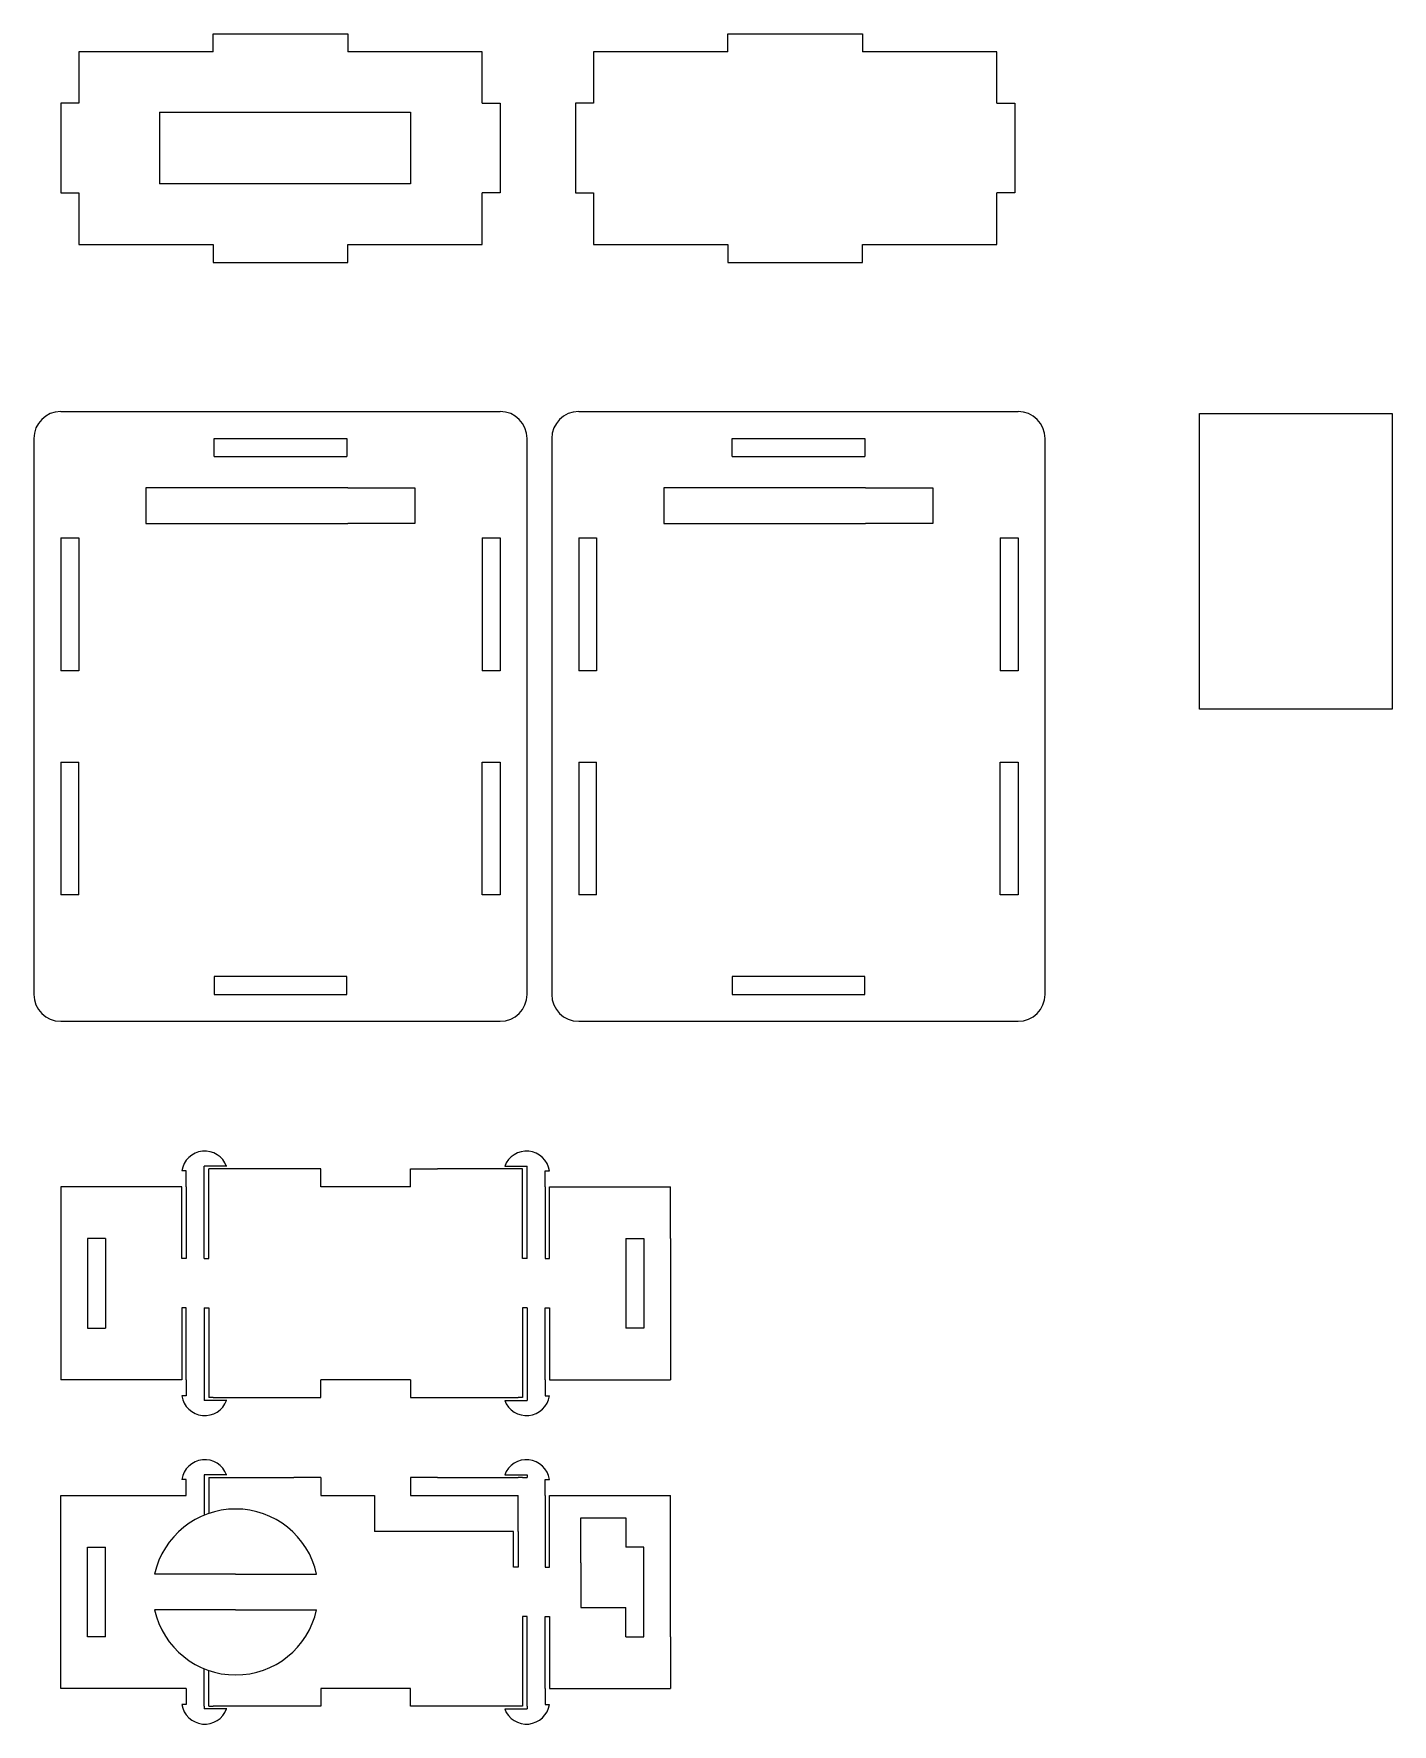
# Model space of a CAD drawing. Header units: millimetres. Extents: x 531 to 683, y 74 to 263.
import ezdxf

# ---------------------------------------------------------------- set-up
doc = ezdxf.new("R2010")
doc.units = ezdxf.units.MM

msp = doc.modelspace()

# ---------------------------------------------------------------- linework, layer by layer
at = {"color": 7, "lineweight": 0, "true_color": 0xffffff}
for p, q in [((551.25, 260.59), (551.25, 262.59)), ((551.25, 262.59), (566.25, 262.59)), ((566.25, 262.59), (566.25, 260.59)), ((608.64, 260.59), (608.64, 262.59)), ((608.64, 262.59), (623.64, 262.59)), ((623.64, 262.59), (623.64, 260.59)), ((551.25, 260.59), (536.25, 260.59)), ((536.25, 260.59), (536.25, 254.84)), ((581.25, 260.59), (566.25, 260.59)), ((581.25, 254.84), (581.25, 260.59)), ((608.64, 260.59), (593.64, 260.59)), ((593.64, 260.59), (593.64, 254.84)), ((638.64, 260.59), (623.64, 260.59)), ((638.64, 254.84), (638.64, 260.59)), ((536.25, 254.84), (534.25, 254.84)), ((534.25, 254.84), (534.25, 244.84)), ((581.25, 254.84), (583.25, 254.84)), ((583.25, 254.84), (583.25, 244.84)), ((593.64, 254.84), (591.64, 254.84)), ((591.64, 254.84), (591.64, 244.84)), ((638.64, 254.84), (640.64, 254.84)), ((640.64, 254.84), (640.64, 244.84)), ((545.25, 253.84), (573.25, 253.84)), ((545.25, 253.84), (545.25, 245.84)), ((573.25, 253.84), (573.25, 245.84)), ((573.25, 245.84), (545.25, 245.84)), ((534.25, 244.84), (536.25, 244.84)), ((536.25, 244.84), (536.25, 239.09)), ((581.25, 239.09), (581.25, 244.84)), ((583.25, 244.84), (581.25, 244.84)), ((591.64, 244.84), (593.64, 244.84)), ((593.64, 244.84), (593.64, 239.09)), ((638.64, 239.09), (638.64, 244.84)), ((640.64, 244.84), (638.64, 244.84)), ((536.25, 239.09), (551.25, 239.09)), ((551.25, 239.09), (551.25, 237.09)), ((566.25, 239.09), (581.25, 239.09)), ((566.25, 237.09), (566.25, 239.09)), ((593.64, 239.09), (608.64, 239.09)), ((608.64, 239.09), (608.64, 237.09)), ((623.64, 239.09), (638.64, 239.09)), ((623.64, 237.09), (623.64, 239.09)), ((551.25, 237.09), (566.25, 237.09)), ((608.64, 237.09), (623.64, 237.09)), ((534.25, 220.46), (583.25, 220.46)), ((592, 220.46), (641, 220.46)), ((661.21, 187.26), (661.21, 220.26)), ((661.21, 220.26), (682.71, 220.26)), ((682.71, 220.26), (682.71, 187.26)), ((531.25, 217.46), (531.25, 155.46)), ((551.35, 215.46), (551.35, 217.46)), ((551.35, 217.46), (566.15, 217.46)), ((566.15, 217.46), (566.15, 215.46)), ((586.25, 155.46), (586.25, 217.46)), ((589, 217.46), (589, 155.46)), ((609.1, 215.46), (609.1, 217.46)), ((609.1, 217.46), (623.9, 217.46)), ((623.9, 217.46), (623.9, 215.46)), ((644, 155.46), (644, 217.46)), ((551.35, 215.46), (566.15, 215.46)), ((609.1, 215.46), (623.9, 215.46)), ((551.25, 211.96), (543.75, 211.96)), ((543.75, 211.96), (543.75, 207.96)), ((566.25, 211.96), (551.25, 211.96)), ((566.25, 211.96), (573.75, 211.96)), ((573.75, 211.96), (573.75, 207.96)), ((609, 211.96), (601.5, 211.96)), ((601.5, 211.96), (601.5, 207.96)), ((624, 211.96), (609, 211.96)), ((624, 211.96), (631.5, 211.96)), ((631.5, 211.96), (631.5, 207.96)), ((543.75, 207.96), (551.25, 207.96)), ((551.25, 207.96), (566.25, 207.96)), ((573.75, 207.96), (566.25, 207.96)), ((601.5, 207.96), (609, 207.96)), ((609, 207.96), (624, 207.96)), ((631.5, 207.96), (624, 207.96)), ((534.25, 206.36), (536.25, 206.36)), ((534.25, 206.36), (534.25, 191.56)), ((536.25, 206.36), (536.25, 191.56)), ((581.25, 206.36), (583.25, 206.36)), ((581.25, 206.36), (581.25, 191.56)), ((583.25, 206.36), (583.25, 191.56)), ((592, 206.36), (594, 206.36)), ((592, 206.36), (592, 191.56)), ((594, 206.36), (594, 191.56)), ((639, 206.36), (641, 206.36)), ((639, 206.36), (639, 191.56)), ((641, 206.36), (641, 191.56)), ((536.25, 191.56), (534.25, 191.56)), ((583.25, 191.56), (581.25, 191.56)), ((594, 191.56), (592, 191.56)), ((641, 191.56), (639, 191.56)), ((682.71, 187.26), (661.21, 187.26)), ((534.25, 181.36), (536.25, 181.36)), ((534.25, 181.36), (534.25, 166.56)), ((536.25, 166.56), (536.25, 181.36)), ((581.25, 181.36), (583.25, 181.36)), ((581.25, 166.56), (581.25, 181.36)), ((583.25, 181.36), (583.25, 166.56)), ((592, 181.36), (594, 181.36)), ((592, 181.36), (592, 166.56)), ((594, 166.56), (594, 181.36)), ((639, 181.36), (641, 181.36)), ((639, 166.56), (639, 181.36)), ((641, 181.36), (641, 166.56)), ((536.25, 166.56), (534.25, 166.56)), ((583.25, 166.56), (581.25, 166.56)), ((594, 166.56), (592, 166.56)), ((641, 166.56), (639, 166.56)), ((551.35, 157.46), (551.35, 155.46)), ((566.15, 157.46), (551.35, 157.46)), ((566.15, 155.46), (566.15, 157.46)), ((609.1, 157.46), (609.1, 155.46)), ((623.9, 157.46), (609.1, 157.46)), ((623.9, 155.46), (623.9, 157.46)), ((551.35, 155.46), (566.15, 155.46)), ((609.1, 155.46), (623.9, 155.46)), ((534.25, 152.46), (583.25, 152.46)), ((592, 152.46), (641, 152.46)), ((548.25, 135.79), (547.75, 135.79)), ((548.25, 133.99), (548.25, 135.79)), ((552.75, 136.29), (550.25, 136.29)), ((550.25, 125.99), (550.25, 136.29)), ((550.75, 125.99), (550.75, 135.99)), ((551.25, 135.99), (550.75, 135.99)), ((560.25, 135.99), (551.25, 135.99)), ((563.25, 135.99), (560.25, 135.99)), ((563.25, 133.99), (563.25, 135.99)), ((573.25, 133.99), (573.25, 135.99)), ((573.25, 135.99), (576.25, 135.99)), ((585.25, 135.99), (576.25, 135.99)), ((583.75, 136.29), (586.25, 136.29)), ((585.75, 135.99), (585.25, 135.99)), ((585.75, 125.99), (585.75, 135.99)), ((586.25, 125.99), (586.25, 136.29)), ((588.25, 135.79), (588.75, 135.79)), ((588.25, 133.99), (588.25, 135.79)), ((534.25, 133.99), (534.25, 112.49)), ((573.25, 133.99), (563.25, 133.99)), ((602.25, 128.24), (602.25, 133.99)), ((539.25, 128.24), (537.25, 128.24)), ((537.25, 128.24), (537.25, 118.24)), ((539.25, 128.24), (539.25, 118.24)), ((597.25, 128.24), (597.25, 118.24)), ((597.25, 128.24), (599.25, 128.24)), ((599.25, 128.24), (599.25, 118.24)), ((602.25, 128.24), (602.25, 112.49)), ((550.25, 125.99), (550.75, 125.99)), ((586.25, 125.99), (585.75, 125.99)), ((550.25, 120.49), (550.75, 120.49)), ((550.25, 120.49), (550.25, 110.19)), ((550.75, 120.49), (550.75, 110.49)), ((586.25, 120.49), (585.75, 120.49)), ((585.75, 120.49), (585.75, 110.49)), ((586.25, 120.49), (586.25, 110.19)), ((537.25, 118.24), (539.25, 118.24)), ((599.25, 118.24), (597.25, 118.24)), ((548.25, 112.49), (548.25, 110.69)), ((573.25, 112.49), (563.25, 112.49)), ((563.25, 110.49), (563.25, 112.49)), ((573.25, 112.49), (573.25, 110.49)), ((588.25, 112.49), (588.25, 110.69)), ((548.25, 110.69), (547.75, 110.69)), ((552.75, 110.19), (550.25, 110.19)), ((551.25, 110.49), (550.75, 110.49)), ((551.25, 110.49), (560.25, 110.49)), ((560.25, 110.49), (563.25, 110.49)), ((573.25, 110.49), (576.25, 110.49)), ((576.25, 110.49), (585.25, 110.49)), ((583.75, 110.19), (586.25, 110.19)), ((585.75, 110.49), (585.25, 110.49)), ((588.25, 110.69), (588.75, 110.69)), ((552.75, 101.87), (550.25, 101.87)), ((550.25, 101.87), (550.25, 101.57)), ((583.75, 101.87), (586.25, 101.87)), ((586.25, 101.87), (586.25, 101.57)), ((548.25, 101.37), (547.75, 101.37)), ((548.25, 99.57), (548.25, 101.37)), ((550.25, 101.57), (550.25, 97.39)), ((550.75, 101.57), (551.25, 101.57)), ((550.75, 101.57), (550.75, 97.57)), ((551.25, 101.57), (560.25, 101.57)), ((563.25, 101.57), (560.25, 101.57)), ((563.25, 101.57), (563.25, 99.57)), ((573.25, 101.57), (573.25, 99.57)), ((576.25, 101.57), (573.25, 101.57)), ((576.25, 101.57), (585.25, 101.57)), ((585.75, 101.57), (585.25, 101.57)), ((588.25, 101.37), (588.75, 101.37)), ((588.25, 99.57), (588.25, 101.37)), ((534.25, 83.82), (534.25, 99.57)), ((534.25, 99.57), (548.25, 99.57)), ((563.25, 99.57), (569.25, 99.57)), ((569.25, 99.57), (569.25, 95.57)), ((573.25, 99.57), (585.25, 99.57)), ((585.25, 95.57), (585.25, 99.57)), ((602.25, 83.82), (602.25, 99.57)), ((592.25, 92.07), (592.25, 97.07)), ((592.25, 97.07), (597.25, 97.07)), ((597.25, 97.07), (597.25, 93.82)), ((537.25, 83.82), (537.25, 93.82)), ((537.25, 93.82), (539.25, 93.82)), ((539.25, 83.82), (539.25, 93.82)), ((599.25, 93.82), (597.25, 93.82)), ((599.25, 83.82), (599.25, 93.82)), ((553.75, 90.82), (544.71, 90.82)), ((553.75, 90.82), (562.78, 90.82)), ((592.25, 92.07), (592.25, 87.07)), ((553.75, 86.82), (544.71, 86.82)), ((553.75, 86.82), (562.78, 86.82)), ((592.25, 87.07), (597.25, 87.07)), ((597.25, 83.82), (597.25, 87.07)), ((586.25, 86.07), (585.75, 86.07)), ((585.75, 86.07), (585.75, 76.07)), ((586.25, 76.07), (586.25, 86.07)), ((534.25, 78.07), (534.25, 83.82)), ((539.25, 83.82), (537.25, 83.82)), ((597.25, 83.82), (599.25, 83.82)), ((602.25, 83.82), (602.25, 78.07)), ((550.25, 76.07), (550.25, 80.26)), ((550.75, 76.07), (550.75, 80.07)), ((548.25, 78.07), (534.25, 78.07)), ((548.25, 78.07), (548.25, 76.27)), ((573.25, 78.07), (563.25, 78.07)), ((563.25, 78.07), (563.25, 76.07)), ((573.25, 76.07), (573.25, 78.07)), ((588.25, 78.07), (588.25, 76.27)), ((548.25, 76.27), (547.75, 76.27)), ((550.25, 76.07), (550.25, 75.77)), ((552.75, 75.77), (550.25, 75.77)), ((550.75, 76.07), (551.25, 76.07)), ((560.25, 76.07), (551.25, 76.07)), ((563.25, 76.07), (560.25, 76.07)), ((576.25, 76.07), (573.25, 76.07)), ((585.25, 76.07), (576.25, 76.07)), ((583.75, 75.77), (586.25, 75.77)), ((585.75, 76.07), (585.25, 76.07)), ((586.25, 76.07), (586.25, 75.77)), ((588.25, 76.27), (588.75, 76.27))]:
    msp.add_line(p, q, dxfattribs=at)
at = {"color": 7, "true_color": 0xffffff}
for p, q in [((547.75, 133.99), (534.25, 133.99)), ((547.75, 125.99), (547.75, 133.99)), ((548.25, 133.99), (548.25, 125.99)), ((588.25, 133.99), (588.25, 125.99)), ((588.75, 125.99), (588.75, 133.99)), ((588.75, 133.99), (602.25, 133.99)), ((548.25, 125.99), (547.75, 125.99)), ((588.25, 125.99), (588.75, 125.99)), ((548.25, 120.49), (547.75, 120.49)), ((547.75, 120.49), (547.75, 112.49)), ((548.25, 112.49), (548.25, 120.49)), ((588.25, 112.49), (588.25, 120.49)), ((588.25, 120.49), (588.75, 120.49)), ((588.75, 120.49), (588.75, 112.49)), ((547.75, 112.49), (534.25, 112.49)), ((588.75, 112.49), (602.25, 112.49)), ((585.75, 101.57), (586.25, 101.57)), ((588.25, 99.57), (588.25, 91.57)), ((588.75, 91.57), (588.75, 99.57)), ((588.75, 99.57), (602.25, 99.57)), ((584.75, 95.57), (569.25, 95.57)), ((584.75, 91.57), (584.75, 95.57)), ((585.25, 95.57), (585.25, 91.57)), ((585.25, 91.57), (584.75, 91.57)), ((588.25, 91.57), (588.75, 91.57)), ((588.25, 78.07), (588.25, 86.07)), ((588.25, 86.07), (588.75, 86.07)), ((588.75, 86.07), (588.75, 78.07)), ((588.75, 78.07), (602.25, 78.07))]:
    msp.add_line(p, q, dxfattribs=at)
at = {"color": 7, "lineweight": 0, "true_color": 0xffffff}
for centre, radius, start, end in [((534.25, 217.46), 3, 90, 180), ((583.25, 217.46), 3, 0, 90), ((592, 217.46), 3, 90, 180), ((641, 217.46), 3, 0, 90), ((534.25, 155.46), 3, 180, 270), ((583.25, 155.46), 3, 270, 0), ((592, 155.46), 3, 180, 270), ((641, 155.46), 3, 270, 0), ((550.31, 135.39), 2.59, 20.1471, 171.2741), ((586.18, 135.39), 2.59, 8.7259, 159.8529), ((550.31, 111.08), 2.59, 188.7259, 339.8529), ((586.18, 111.08), 2.59, 200.1471, 351.2741), ((550.31, 100.98), 2.59, 20.1471, 171.2741), ((586.18, 100.98), 2.59, 8.7259, 159.8529), ((553.75, 88.82), 9.25, 12.4869, 167.5131), ((553.75, 88.82), 9.25, 192.4869, 347.5131), ((550.31, 76.67), 2.59, 188.7259, 339.8529), ((586.18, 76.67), 2.59, 200.1471, 351.2741)]:
    msp.add_arc(centre, radius, start, end, dxfattribs=at)

doc.saveas('drawing.dxf')
